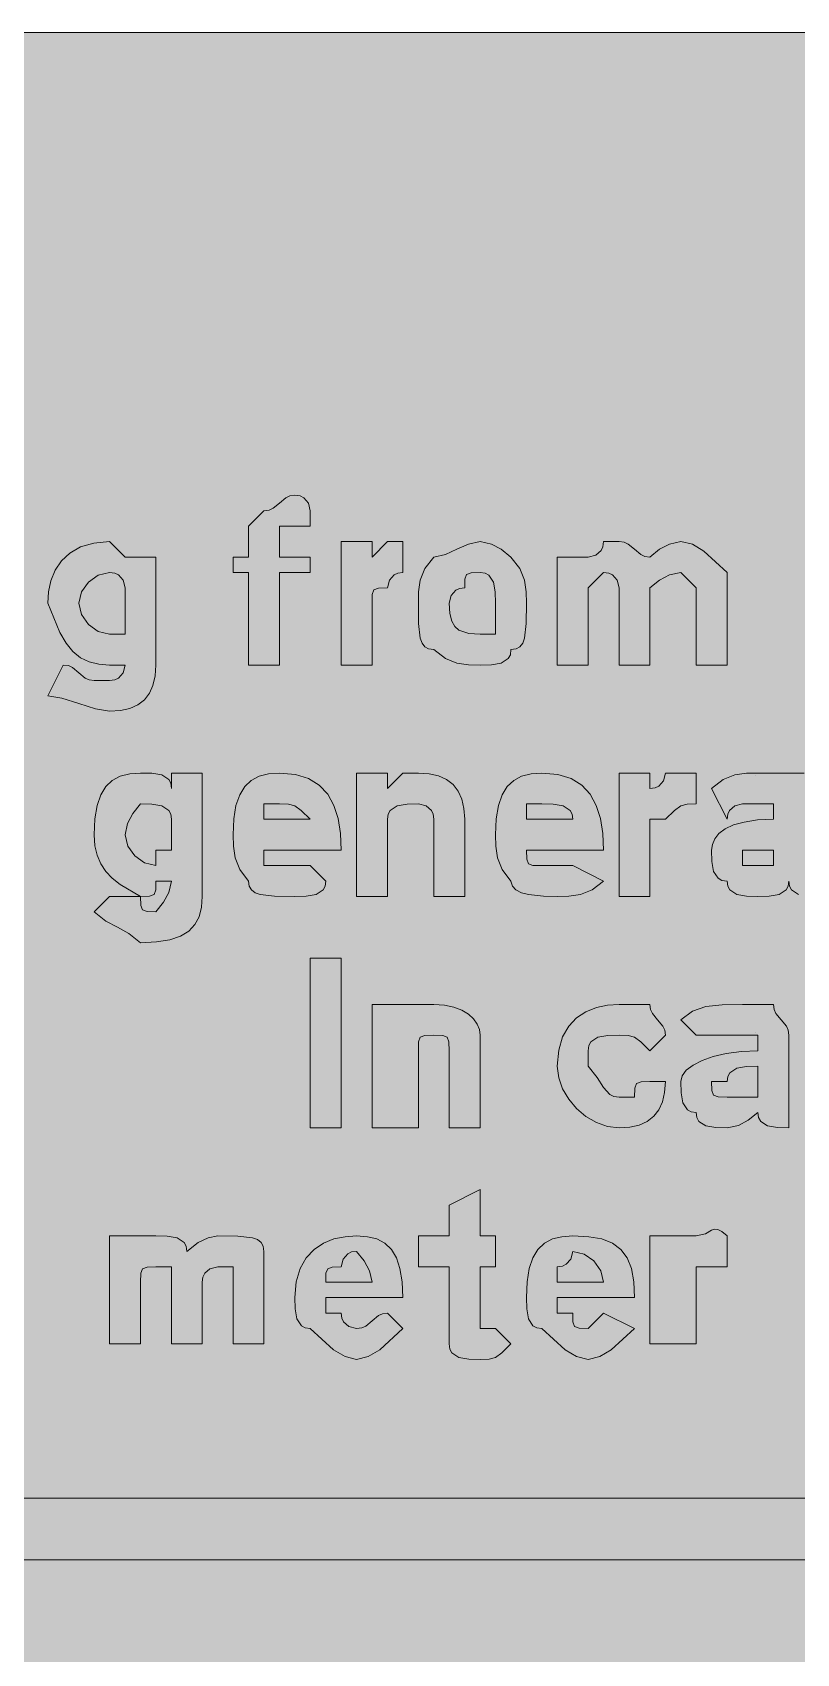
# Model space of a CAD drawing. Header units: metres. Extents: x 9 to 558, y 11 to 260.
# Drawn here: x 94.4 to 153.8, y 133.6 to 259.7 of the extents above; entities that cross this region are included whole.
import ezdxf

# ---------------------------------------------------------------- set-up
doc = ezdxf.new("R2010")
doc.units = ezdxf.units.M
for name, color, linetype, true_color in [('FILL_BLACK_000000', 7, 'Continuous', 0x000000), ('FILL_YELLOW_FFFF00', 7, 'Continuous', 0xffff00), ('STROKE_BLACK_000000', 7, 'Continuous', 0x000000)]:
    doc.layers.add(name, color=color, linetype=linetype, true_color=true_color)

msp = doc.modelspace()

# ---------------------------------------------------------------- hatches: boundary and pattern name
at = {"layer": 'FILL_BLACK_000000', "true_color": 0x000000}
h = msp.add_hatch(color=7, dxfattribs=at)
h.dxf.hatch_style = 1
h.paths.add_polyline_path([(111.21, 210.48), (111.21, 217.68), (110.01, 217.68), (110.01, 218.88), (111.21, 218.88), (111.21, 221.28), (112.41, 222.48), (112.81, 222.53), (113.12, 222.67), (113.61, 223.08), (114.1, 223.49), (114.41, 223.63), (114.81, 223.68), (115.21, 223.63), (115.5, 223.49), (115.86, 223.08), (116.01, 222.48), (116.01, 221.28), (114.81, 221.28), (113.61, 221.28), (113.61, 220.08), (113.61, 218.88), (116.01, 218.88), (116.01, 217.68), (113.61, 217.68), (113.61, 210.48), (111.21, 210.48)])
h = msp.add_hatch(color=7, dxfattribs=at)
h.dxf.hatch_style = 1
h.paths.add_polyline_path([(98.82, 210.72), (98.15, 211.05), (97.56, 211.53), (97.02, 212.18), (96.53, 213.01), (95.61, 215.28), (95.67, 216.18), (95.85, 217.04), (96.18, 217.85), (96.66, 218.58), (97.31, 219.19), (98.14, 219.67), (99.17, 219.97), (100.41, 220.08), (101.61, 218.88), (104.01, 218.88), (104.01, 210.48), (103.95, 209.64), (103.78, 208.9), (103.5, 208.29), (103.11, 207.78), (102.6, 207.39), (101.98, 207.1), (101.25, 206.94), (100.41, 206.88), (99.32, 207.07), (98.01, 207.48), (96.7, 207.89), (95.61, 208.08), (96.81, 210.48), (97.21, 210.43), (97.52, 210.29), (98.01, 209.88), (98.5, 209.47), (98.81, 209.33), (99.21, 209.28), (100.41, 209.28), (100.81, 209.33), (101.1, 209.47), (101.46, 209.88), (101.61, 210.48), (100.41, 210.48), (99.56, 210.54), (98.82, 210.72)])
h.paths.add_polyline_path([(101.1, 217.49), (100.81, 217.63), (100.41, 217.68), (99.53, 217.47), (98.76, 216.93), (98.22, 216.16), (98.01, 215.28), (98.22, 214.4), (98.76, 213.63), (99.53, 213.09), (100.41, 212.88), (101.61, 212.88), (101.61, 214.08), (101.61, 216.48), (101.46, 217.08), (101.1, 217.49)], flags=16)
h = msp.add_hatch(color=7, dxfattribs=at)
h.dxf.hatch_style = 1
h.paths.add_polyline_path([(118.41, 220.08), (120.81, 220.08), (120.81, 218.88), (122.01, 220.08), (123.21, 220.08), (123.21, 217.68), (122.81, 217.63), (122.52, 217.49), (122.16, 217.08), (122.01, 216.48), (121.32, 216.46), (120.96, 216.33), (120.83, 215.97), (120.81, 215.28), (120.81, 210.48), (118.41, 210.48), (118.41, 220.08)])
h = msp.add_hatch(color=7, dxfattribs=at)
h.dxf.hatch_style = 1
h.paths.add_polyline_path([(132.66, 212.58), (132.52, 212.19), (132.3, 211.9), (132.01, 211.74), (131.61, 211.68), (131.56, 211.28), (131.4, 210.99), (130.86, 210.63), (130.09, 210.5), (129.21, 210.48), (128.31, 210.5), (127.41, 210.63), (126.51, 210.99), (125.61, 211.68), (125.21, 211.74), (124.92, 211.9), (124.7, 212.19), (124.56, 212.58), (124.43, 213.7), (124.41, 215.28), (124.43, 216.18), (124.56, 217.08), (124.92, 217.98), (125.61, 218.88), (126.51, 219.07), (127.41, 219.48), (128.31, 219.89), (129.21, 220.08), (130.09, 219.89), (130.86, 219.48), (131.61, 218.88), (132.3, 217.98), (132.66, 217.08), (132.79, 216.18), (132.81, 215.28), (132.79, 213.7), (132.66, 212.58)])
h.paths.add_polyline_path([(130.26, 216.93), (129.9, 217.47), (129.61, 217.63), (129.21, 217.68), (128.52, 217.66), (128.16, 217.53), (128.03, 217.17), (128.01, 216.48), (127.61, 216.43), (127.32, 216.29), (126.96, 215.88), (126.81, 215.28), (126.86, 214.49), (127.02, 213.89), (127.25, 213.47), (127.56, 213.18), (128.33, 212.92), (129.21, 212.88), (130.41, 212.88), (130.41, 215.28), (130.39, 216.16), (130.26, 216.93)], flags=16)
h = msp.add_hatch(color=7, dxfattribs=at)
h.dxf.hatch_style = 1
h.paths.add_polyline_path([(143.93, 217.49), (143.16, 217.08), (142.41, 216.48), (142.41, 210.48), (140.01, 210.48), (140.01, 216.48), (139.86, 217.08), (139.5, 217.49), (139.21, 217.63), (138.81, 217.68), (137.61, 216.48), (137.61, 210.48), (135.21, 210.48), (135.21, 218.88), (137.61, 218.88), (138.21, 219.03), (138.62, 219.39), (138.76, 219.68), (138.81, 220.08), (140.01, 220.08), (140.41, 220.03), (140.72, 219.89), (141.21, 219.48), (141.7, 219.07), (142.01, 218.93), (142.41, 218.88), (143.16, 219.48), (143.93, 219.89), (144.81, 220.08), (145.71, 219.87), (146.61, 219.33), (148.41, 217.68), (148.41, 216.48), (148.41, 210.48), (146.01, 210.48), (146.01, 216.48), (144.81, 217.68), (143.93, 217.49)])
h = msp.add_hatch(color=7, dxfattribs=at)
h.dxf.hatch_style = 1
h.paths.add_polyline_path([(100.11, 194.43), (99.72, 195.02), (99.44, 195.69), (99.27, 196.43), (99.21, 197.28), (99.27, 198.52), (99.44, 199.55), (99.72, 200.38), (100.11, 201.03), (100.62, 201.51), (101.23, 201.84), (101.97, 202.02), (102.81, 202.08), (103.69, 202.06), (104.46, 201.93), (105, 201.57), (105.16, 201.28), (105.21, 200.88), (105.21, 202.08), (107.61, 202.08), (107.61, 192.48), (107.55, 191.64), (107.37, 190.9), (107.04, 190.29), (106.56, 189.78), (105.91, 189.39), (105.08, 189.1), (104.05, 188.94), (102.81, 188.88), (101.91, 189.59), (101.01, 190.08), (100.11, 190.57), (99.21, 191.28), (100.41, 192.48), (102.81, 192.48), (101.23, 193.4), (100.62, 193.89), (100.11, 194.43)])
h.paths.add_polyline_path([(102.83, 191.79), (102.96, 191.43), (103.32, 191.3), (104.01, 191.28), (104.61, 192.03), (105.02, 192.8), (105.21, 193.68), (104.01, 193.68), (103.99, 192.99), (103.86, 192.63), (103.5, 192.5), (102.81, 192.48), (102.83, 191.79)], flags=16)
h.paths.add_polyline_path([(105, 199.17), (104.46, 199.53), (103.69, 199.66), (102.81, 199.68), (102.21, 198.93), (101.8, 198.16), (101.61, 197.28), (101.82, 196.4), (102.36, 195.63), (103.13, 195.09), (104.01, 194.88), (104.01, 196.08), (105.21, 196.08), (105.21, 198.48), (105.16, 198.88), (105, 199.17)], flags=16)
h = msp.add_hatch(color=7, dxfattribs=at)
h.dxf.hatch_style = 1
h.paths.add_polyline_path([(112.41, 194.88), (114.81, 194.88), (116.01, 194.88), (117.21, 193.68), (117.16, 193.28), (117, 192.99), (116.46, 192.63), (115.69, 192.5), (114.81, 192.48), (113.23, 192.5), (112.11, 192.63), (111.72, 192.77), (111.43, 192.99), (111.27, 193.28), (111.21, 193.68), (110.52, 194.58), (110.16, 195.48), (110.03, 196.38), (110.01, 197.28), (110.07, 198.52), (110.23, 199.55), (110.52, 200.38), (110.91, 201.03), (111.42, 201.51), (112.03, 201.84), (112.77, 202.02), (113.61, 202.08), (114.85, 201.97), (115.88, 201.65), (116.71, 201.13), (117.36, 200.43), (117.84, 199.56), (118.17, 198.54), (118.35, 197.37), (118.41, 196.08), (112.41, 196.08), (112.41, 194.88)])
h.paths.add_polyline_path([(115.3, 199.17), (114.81, 199.53), (114.32, 199.66), (113.61, 199.68), (112.41, 199.68), (112.41, 198.48), (116.01, 198.48), (115.3, 199.17)], flags=16)
h = msp.add_hatch(color=7, dxfattribs=at)
h.dxf.hatch_style = 1
h.paths.add_polyline_path([(125.61, 192.48), (125.61, 198.48), (125.56, 198.88), (125.42, 199.17), (125.01, 199.53), (124.41, 199.68), (123.53, 199.66), (122.76, 199.53), (122.22, 199.17), (122.06, 198.88), (122.01, 198.48), (122.01, 192.48), (119.61, 192.48), (119.61, 202.08), (122.01, 202.08), (122.01, 200.88), (123.21, 202.08), (124.41, 202.08), (125.25, 202.02), (125.98, 201.85), (126.6, 201.57), (127.11, 201.18), (127.5, 200.67), (127.78, 200.05), (127.95, 199.32), (128.01, 198.48), (128.01, 192.48), (125.61, 192.48)])
h = msp.add_hatch(color=7, dxfattribs=at)
h.dxf.hatch_style = 1
h.paths.add_polyline_path([(132.83, 195.39), (132.96, 195.03), (133.32, 194.9), (134.01, 194.88), (135.21, 194.88), (136.41, 194.88), (138.81, 193.68), (137.91, 192.99), (137.01, 192.63), (136.11, 192.5), (135.21, 192.48), (134.14, 192.5), (132.96, 192.63), (132.43, 192.77), (132, 192.99), (131.72, 193.28), (131.61, 193.68), (130.92, 194.58), (130.56, 195.48), (130.43, 196.38), (130.41, 197.28), (130.47, 198.52), (130.63, 199.55), (130.92, 200.38), (131.31, 201.03), (131.82, 201.51), (132.43, 201.84), (133.17, 202.02), (134.01, 202.08), (135.25, 201.97), (136.28, 201.65), (137.11, 201.13), (137.76, 200.43), (138.24, 199.56), (138.57, 198.54), (138.75, 197.37), (138.81, 196.08), (132.81, 196.08), (132.83, 195.39)])
h.paths.add_polyline_path([(136.36, 198.88), (136.2, 199.17), (135.66, 199.53), (134.89, 199.66), (134.01, 199.68), (132.81, 199.68), (132.81, 198.48), (136.41, 198.48), (136.36, 198.88)], flags=16)
h = msp.add_hatch(color=7, dxfattribs=at)
h.dxf.hatch_style = 1
h.paths.add_polyline_path([(140.01, 202.08), (142.41, 202.08), (142.41, 200.88), (142.81, 200.93), (143.1, 201.07), (143.46, 201.48), (143.61, 202.08), (146.01, 202.08), (146.01, 199.68), (145.3, 199.66), (144.81, 199.53), (144.32, 199.17), (143.61, 198.48), (142.41, 198.48), (142.41, 192.48), (140.01, 192.48), (140.01, 202.08)])
h = msp.add_hatch(color=7, dxfattribs=at)
h.dxf.hatch_style = 1
h.paths.add_polyline_path([(150.81, 199.68), (149.61, 199.68), (149.01, 199.53), (148.6, 199.17), (148.46, 198.88), (148.41, 198.48), (147.21, 200.88), (148.11, 201.57), (149.01, 201.93), (149.91, 202.06), (150.81, 202.08), (154.41, 202.08), (154.43, 201.37), (154.56, 200.88), (154.92, 200.39), (155.61, 199.68), (155.61, 194.88), (155.61, 192.48), (154.73, 192.5), (153.96, 192.63), (153.42, 192.99), (153.26, 193.28), (153.21, 193.68), (153.16, 193.28), (153, 192.99), (152.46, 192.63), (151.69, 192.5), (150.81, 192.48), (149.93, 192.5), (149.16, 192.63), (148.62, 192.99), (148.46, 193.28), (148.41, 193.68), (148.01, 193.73), (147.72, 193.89), (147.36, 194.43), (147.23, 195.2), (147.21, 196.08), (147.27, 196.53), (147.45, 196.96), (147.78, 197.37), (148.26, 197.73), (148.91, 198.04), (149.74, 198.27), (150.77, 198.43), (152.01, 198.48), (152.01, 199.68), (150.81, 199.68)])
h.paths.add_polyline_path([(150.81, 194.88), (152.01, 194.88), (152.01, 196.08), (150.81, 196.08), (149.61, 196.08), (149.61, 194.88), (150.81, 194.88)], flags=16)
h = msp.add_hatch(color=7, dxfattribs=at)
h.dxf.hatch_style = 1
h.paths.add_polyline_path([(116.01, 174.48), (116.01, 187.68), (118.41, 187.68), (118.41, 174.48), (116.01, 174.48)])
h = msp.add_hatch(color=7, dxfattribs=at)
h.dxf.hatch_style = 1
h.paths.add_polyline_path([(126.81, 174.48), (126.81, 180.48), (126.79, 181.17), (126.66, 181.53), (126.3, 181.66), (125.61, 181.68), (124.92, 181.66), (124.56, 181.53), (124.43, 181.17), (124.41, 180.48), (124.41, 174.48), (120.81, 174.48), (120.81, 184.08), (124.41, 184.08), (125.61, 184.08), (126.45, 184.03), (127.18, 183.87), (127.8, 183.64), (128.31, 183.33), (128.7, 182.97), (128.98, 182.56), (129.15, 182.13), (129.21, 181.68), (129.21, 174.48), (126.81, 174.48)])
h = msp.add_hatch(color=7, dxfattribs=at)
h.dxf.hatch_style = 1
h.paths.add_polyline_path([(142.41, 184.08), (142.46, 183.68), (142.6, 183.37), (143.01, 182.88), (143.42, 182.39), (143.56, 182.08), (143.61, 181.68), (142.41, 180.48), (141.7, 181.17), (141.21, 181.53), (140.72, 181.66), (140.01, 181.68), (139.13, 181.66), (138.36, 181.53), (137.82, 181.17), (137.66, 180.88), (137.61, 180.48), (137.61, 179.28), (138.32, 178.4), (138.81, 177.63), (139.3, 177.09), (139.61, 176.93), (140.01, 176.88), (141.21, 176.88), (141.23, 177.57), (141.36, 177.93), (141.72, 178.06), (142.41, 178.08), (143.61, 178.08), (143.55, 177.24), (143.38, 176.5), (143.1, 175.89), (142.71, 175.38), (142.2, 174.99), (141.58, 174.7), (140.85, 174.54), (140.01, 174.48), (139.11, 174.59), (138.25, 174.89), (137.44, 175.37), (136.71, 175.98), (136.1, 176.71), (135.62, 177.52), (135.32, 178.38), (135.21, 179.28), (135.32, 180.52), (135.62, 181.55), (136.1, 182.38), (136.71, 183.03), (137.44, 183.51), (138.25, 183.84), (139.11, 184.02), (140.01, 184.08), (142.41, 184.08)])
h = msp.add_hatch(color=7, dxfattribs=at)
h.dxf.hatch_style = 1
h.paths.add_polyline_path([(149.61, 181.68), (147.21, 181.68), (146.01, 181.68), (144.81, 182.88), (145.73, 183.57), (146.76, 183.93), (148.02, 184.06), (149.61, 184.08), (152.01, 184.08), (152.06, 183.68), (152.2, 183.37), (152.61, 182.88), (153.02, 182.39), (153.16, 182.08), (153.21, 181.68), (153.21, 176.88), (153.21, 174.48), (152.33, 174.5), (151.56, 174.63), (151.02, 174.99), (150.86, 175.28), (150.81, 175.68), (150.06, 175.08), (149.29, 174.67), (148.41, 174.48), (147.53, 174.5), (146.76, 174.63), (146.22, 174.99), (146.06, 175.28), (146.01, 175.68), (145.61, 175.73), (145.32, 175.89), (144.96, 176.43), (144.83, 177.2), (144.81, 178.08), (144.92, 178.53), (145.24, 178.96), (145.76, 179.37), (146.46, 179.73), (147.33, 180.04), (148.35, 180.27), (149.52, 180.43), (150.81, 180.48), (150.81, 181.68), (149.61, 181.68)])
h.paths.add_polyline_path([(147.36, 177.03), (147.72, 176.9), (148.41, 176.88), (149.61, 176.88), (150.81, 176.88), (150.81, 179.28), (149.93, 179.26), (149.16, 179.13), (148.62, 178.77), (148.46, 178.48), (148.41, 178.08), (147.21, 178.08), (147.23, 177.39), (147.36, 177.03)], flags=16)
h = msp.add_hatch(color=7, dxfattribs=at)
h.dxf.hatch_style = 1
h.paths.add_polyline_path([(130.41, 166.08), (130.41, 163.68), (129.21, 163.68), (129.21, 160.08), (129.21, 158.88), (130.41, 158.88), (131.61, 157.68), (130.9, 156.99), (130.41, 156.63), (129.92, 156.5), (129.21, 156.48), (128.33, 156.5), (127.56, 156.63), (127.02, 156.99), (126.86, 157.28), (126.81, 157.68), (126.81, 158.88), (126.81, 163.68), (124.41, 163.68), (124.41, 166.08), (126.81, 166.08), (126.81, 168.48), (129.21, 169.68), (129.21, 166.08), (130.41, 166.08)])
h = msp.add_hatch(color=7, dxfattribs=at)
h.dxf.hatch_style = 1
h.paths.add_polyline_path([(142.41, 166.08), (144.81, 166.08), (146.01, 166.08), (146.72, 166.25), (147.21, 166.53), (147.44, 166.61), (147.7, 166.59), (148.01, 166.42), (148.41, 166.08), (148.41, 163.68), (146.01, 163.68), (146.01, 162.48), (146.01, 157.68), (142.41, 157.68), (142.41, 166.08)])
h = msp.add_hatch(color=7, dxfattribs=at)
h.dxf.hatch_style = 1
h.paths.add_polyline_path([(108.21, 163.53), (107.8, 163.17), (107.66, 162.88), (107.61, 162.48), (107.61, 157.68), (105.21, 157.68), (105.21, 163.68), (104.01, 163.68), (103.32, 163.66), (102.96, 163.53), (102.83, 163.17), (102.81, 162.48), (102.81, 157.68), (100.41, 157.68), (100.41, 166.08), (102.81, 166.08), (104.01, 166.08), (104.89, 166.06), (105.66, 165.93), (106.2, 165.57), (106.36, 165.28), (106.41, 164.88), (107.29, 165.57), (108.06, 165.93), (108.81, 166.08), (110.38, 166.06), (111.51, 165.93), (111.9, 165.79), (112.18, 165.57), (112.35, 165.28), (112.41, 164.88), (112.41, 163.68), (112.41, 157.68), (110.01, 157.68), (110.01, 163.68), (108.81, 163.68), (108.21, 163.53)])
h = msp.add_hatch(color=7, dxfattribs=at)
h.dxf.hatch_style = 1
h.paths.add_polyline_path([(117.21, 160.08), (118.41, 160.08), (118.46, 159.68), (118.6, 159.39), (119.01, 159.03), (119.61, 158.88), (120.01, 158.93), (120.32, 159.07), (120.81, 159.48), (121.3, 159.89), (121.61, 160.03), (122.01, 160.08), (123.21, 158.88), (121.41, 157.23), (120.51, 156.69), (119.61, 156.48), (118.71, 156.69), (117.81, 157.23), (116.01, 158.88), (115.61, 158.93), (115.32, 159.09), (114.96, 159.63), (114.83, 160.4), (114.81, 161.28), (114.92, 162.52), (115.22, 163.55), (115.7, 164.38), (116.31, 165.03), (117.04, 165.51), (117.85, 165.84), (118.71, 166.02), (119.61, 166.08), (120.45, 166.02), (121.18, 165.84), (121.8, 165.51), (122.31, 165.03), (122.7, 164.38), (122.98, 163.55), (123.15, 162.52), (123.21, 161.28), (117.21, 161.28), (117.21, 160.08)])
h.paths.add_polyline_path([(120.62, 163.36), (120.21, 164.13), (119.61, 164.88), (119.21, 164.83), (118.92, 164.69), (118.56, 164.28), (118.41, 163.68), (117.72, 163.66), (117.36, 163.53), (117.23, 163.17), (117.21, 162.48), (120.81, 162.48), (120.62, 163.36)], flags=16)
h = msp.add_hatch(color=7, dxfattribs=at)
h.dxf.hatch_style = 1
h.paths.add_polyline_path([(135.21, 160.08), (136.41, 160.08), (136.43, 159.39), (136.56, 159.03), (136.92, 158.9), (137.61, 158.88), (138.81, 160.08), (141.21, 158.88), (139.41, 157.23), (138.51, 156.69), (137.61, 156.48), (136.71, 156.69), (135.81, 157.23), (134.01, 158.88), (133.61, 158.93), (133.32, 159.09), (132.96, 159.63), (132.83, 160.4), (132.81, 161.28), (132.87, 162.52), (133.03, 163.55), (133.32, 164.38), (133.71, 165.03), (134.22, 165.51), (134.83, 165.84), (135.57, 166.02), (136.41, 166.08), (137.65, 166.02), (138.68, 165.84), (139.51, 165.51), (140.16, 165.03), (140.64, 164.38), (140.97, 163.55), (141.15, 162.52), (141.21, 161.28), (135.21, 161.28), (135.21, 160.08)])
h.paths.add_polyline_path([(138.6, 163.36), (138.06, 164.13), (137.29, 164.67), (136.41, 164.88), (136.26, 164.28), (135.9, 163.87), (135.61, 163.73), (135.21, 163.68), (135.21, 162.48), (138.81, 162.48), (138.6, 163.36)], flags=16)
h = msp.add_hatch(color=7, dxfattribs=at)
h.dxf.hatch_style = 1
h.paths.add_polyline_path([(76.41, 136.08), (69.21, 136.08), (62.01, 143.28), (69.21, 150.48), (76.41, 150.48), (71.61, 145.68), (504.81, 145.68), (504.81, 140.88), (71.61, 140.88), (76.41, 136.08)])
at = {"layer": 'FILL_YELLOW_FFFF00', "true_color": 0xffff00}
h = msp.add_hatch(color=7, dxfattribs=at)
h.dxf.hatch_style = 1
h.paths.add_polyline_path([(551.26, 259.63), (552.02, 259.47), (553.41, 258.93), (556.41, 257.28), (556.81, 256.78), (557.1, 256.19), (557.46, 254.88), (557.61, 252.48), (557.61, 18.48), (557.61, 16.08), (557.42, 15.2), (557.01, 14.43), (556.41, 13.68), (554.8, 12.29), (554.09, 11.87), (553.41, 11.58), (552.02, 11.32), (550.41, 11.28), (16.41, 11.28), (14.01, 11.28), (13.13, 11.99), (12.36, 12.48), (11.82, 12.97), (11.66, 13.28), (11.61, 13.68), (10.82, 14.13), (10.22, 14.6), (9.8, 15.09), (9.51, 15.63), (9.25, 16.89), (9.21, 18.48), (9.21, 252.48), (9.21, 254.88), (11.61, 257.28), (12.36, 257.88), (13.13, 258.29), (14.01, 258.48), (14.76, 259.08), (15.53, 259.49), (16.41, 259.68), (550.41, 259.68), (551.26, 259.63)])

# ---------------------------------------------------------------- linework, layer by layer
at = {"layer": 'FILL_BLACK_000000', "lineweight": 0, "true_color": 0x000000}
for points in [[(111.21, 210.48), (111.21, 217.68), (110.01, 217.68), (110.01, 218.88), (111.21, 218.88), (111.21, 221.28), (112.41, 222.48), (112.81, 222.53), (113.12, 222.67), (113.61, 223.08), (114.1, 223.49), (114.41, 223.63), (114.81, 223.68), (115.21, 223.63), (115.5, 223.49), (115.86, 223.08), (116.01, 222.48), (116.01, 221.28), (114.81, 221.28), (113.61, 221.28), (113.61, 220.08), (113.61, 218.88), (116.01, 218.88), (116.01, 217.68), (113.61, 217.68), (113.61, 210.48)], [(98.82, 210.72), (98.15, 211.05), (97.56, 211.53), (97.02, 212.18), (96.53, 213.01), (95.61, 215.28), (95.67, 216.18), (95.85, 217.04), (96.18, 217.85), (96.66, 218.58), (97.31, 219.19), (98.14, 219.67), (99.17, 219.97), (100.41, 220.08), (101.61, 218.88), (104.01, 218.88), (104.01, 210.48), (103.95, 209.64), (103.78, 208.9), (103.5, 208.29), (103.11, 207.78), (102.6, 207.39), (101.98, 207.1), (101.25, 206.94), (100.41, 206.88), (99.32, 207.07), (98.01, 207.48), (96.7, 207.89), (95.61, 208.08), (96.81, 210.48), (97.21, 210.43), (97.52, 210.29), (98.01, 209.88), (98.5, 209.47), (98.81, 209.33), (99.21, 209.28), (100.41, 209.28), (100.81, 209.33), (101.1, 209.47), (101.46, 209.88), (101.61, 210.48), (100.41, 210.48), (99.56, 210.54)], [(118.41, 220.08), (120.81, 220.08), (120.81, 218.88), (122.01, 220.08), (123.21, 220.08), (123.21, 217.68), (122.81, 217.63), (122.52, 217.49), (122.16, 217.08), (122.01, 216.48), (121.32, 216.46), (120.96, 216.33), (120.83, 215.97), (120.81, 215.28), (120.81, 210.48), (118.41, 210.48)], [(132.66, 212.58), (132.52, 212.19), (132.3, 211.9), (132.01, 211.74), (131.61, 211.68), (131.56, 211.28), (131.4, 210.99), (130.86, 210.63), (130.09, 210.5), (129.21, 210.48), (128.31, 210.5), (127.41, 210.63), (126.51, 210.99), (125.61, 211.68), (125.21, 211.74), (124.92, 211.9), (124.7, 212.19), (124.56, 212.58), (124.43, 213.7), (124.41, 215.28), (124.43, 216.18), (124.56, 217.08), (124.92, 217.98), (125.61, 218.88), (126.51, 219.07), (127.41, 219.48), (128.31, 219.89), (129.21, 220.08), (130.09, 219.89), (130.86, 219.48), (131.61, 218.88), (132.3, 217.98), (132.66, 217.08), (132.79, 216.18), (132.81, 215.28), (132.79, 213.7)], [(143.93, 217.49), (143.16, 217.08), (142.41, 216.48), (142.41, 210.48), (140.01, 210.48), (140.01, 216.48), (139.86, 217.08), (139.5, 217.49), (139.21, 217.63), (138.81, 217.68), (137.61, 216.48), (137.61, 210.48), (135.21, 210.48), (135.21, 218.88), (137.61, 218.88), (138.21, 219.03), (138.62, 219.39), (138.76, 219.68), (138.81, 220.08), (140.01, 220.08), (140.41, 220.03), (140.72, 219.89), (141.21, 219.48), (141.7, 219.07), (142.01, 218.93), (142.41, 218.88), (143.16, 219.48), (143.93, 219.89), (144.81, 220.08), (145.71, 219.87), (146.61, 219.33), (148.41, 217.68), (148.41, 216.48), (148.41, 210.48), (146.01, 210.48), (146.01, 216.48), (144.81, 217.68)], [(101.1, 217.49), (100.81, 217.63), (100.41, 217.68), (99.53, 217.47), (98.76, 216.93), (98.22, 216.16), (98.01, 215.28), (98.22, 214.4), (98.76, 213.63), (99.53, 213.09), (100.41, 212.88), (101.61, 212.88), (101.61, 214.08), (101.61, 216.48), (101.46, 217.08)], [(130.26, 216.93), (129.9, 217.47), (129.61, 217.63), (129.21, 217.68), (128.52, 217.66), (128.16, 217.53), (128.03, 217.17), (128.01, 216.48), (127.61, 216.43), (127.32, 216.29), (126.96, 215.88), (126.81, 215.28), (126.86, 214.49), (127.02, 213.89), (127.25, 213.47), (127.56, 213.18), (128.33, 212.92), (129.21, 212.88), (130.41, 212.88), (130.41, 215.28), (130.39, 216.16)], [(100.11, 194.43), (99.72, 195.02), (99.44, 195.69), (99.27, 196.43), (99.21, 197.28), (99.27, 198.52), (99.44, 199.55), (99.72, 200.38), (100.11, 201.03), (100.62, 201.51), (101.23, 201.84), (101.97, 202.02), (102.81, 202.08), (103.69, 202.06), (104.46, 201.93), (105, 201.57), (105.16, 201.28), (105.21, 200.88), (105.21, 202.08), (107.61, 202.08), (107.61, 192.48), (107.55, 191.64), (107.37, 190.9), (107.04, 190.29), (106.56, 189.78), (105.91, 189.39), (105.08, 189.1), (104.05, 188.94), (102.81, 188.88), (101.91, 189.59), (101.01, 190.08), (100.11, 190.57), (99.21, 191.28), (100.41, 192.48), (102.81, 192.48), (101.23, 193.4), (100.62, 193.89)], [(112.41, 194.88), (114.81, 194.88), (116.01, 194.88), (117.21, 193.68), (117.16, 193.28), (117, 192.99), (116.46, 192.63), (115.69, 192.5), (114.81, 192.48), (113.23, 192.5), (112.11, 192.63), (111.72, 192.77), (111.43, 192.99), (111.27, 193.28), (111.21, 193.68), (110.52, 194.58), (110.16, 195.48), (110.03, 196.38), (110.01, 197.28), (110.07, 198.52), (110.23, 199.55), (110.52, 200.38), (110.91, 201.03), (111.42, 201.51), (112.03, 201.84), (112.77, 202.02), (113.61, 202.08), (114.85, 201.97), (115.88, 201.65), (116.71, 201.13), (117.36, 200.43), (117.84, 199.56), (118.17, 198.54), (118.35, 197.37), (118.41, 196.08), (112.41, 196.08)], [(125.61, 192.48), (125.61, 198.48), (125.56, 198.88), (125.42, 199.17), (125.01, 199.53), (124.41, 199.68), (123.53, 199.66), (122.76, 199.53), (122.22, 199.17), (122.06, 198.88), (122.01, 198.48), (122.01, 192.48), (119.61, 192.48), (119.61, 202.08), (122.01, 202.08), (122.01, 200.88), (123.21, 202.08), (124.41, 202.08), (125.25, 202.02), (125.98, 201.85), (126.6, 201.57), (127.11, 201.18), (127.5, 200.67), (127.78, 200.05), (127.95, 199.32), (128.01, 198.48), (128.01, 192.48)], [(132.83, 195.39), (132.96, 195.03), (133.32, 194.9), (134.01, 194.88), (135.21, 194.88), (136.41, 194.88), (138.81, 193.68), (137.91, 192.99), (137.01, 192.63), (136.11, 192.5), (135.21, 192.48), (134.14, 192.5), (132.96, 192.63), (132.43, 192.77), (132, 192.99), (131.72, 193.28), (131.61, 193.68), (130.92, 194.58), (130.56, 195.48), (130.43, 196.38), (130.41, 197.28), (130.47, 198.52), (130.63, 199.55), (130.92, 200.38), (131.31, 201.03), (131.82, 201.51), (132.43, 201.84), (133.17, 202.02), (134.01, 202.08), (135.25, 201.97), (136.28, 201.65), (137.11, 201.13), (137.76, 200.43), (138.24, 199.56), (138.57, 198.54), (138.75, 197.37), (138.81, 196.08), (132.81, 196.08)], [(140.01, 202.08), (142.41, 202.08), (142.41, 200.88), (142.81, 200.93), (143.1, 201.07), (143.46, 201.48), (143.61, 202.08), (146.01, 202.08), (146.01, 199.68), (145.3, 199.66), (144.81, 199.53), (144.32, 199.17), (143.61, 198.48), (142.41, 198.48), (142.41, 192.48), (140.01, 192.48)], [(105, 199.17), (104.46, 199.53), (103.69, 199.66), (102.81, 199.68), (102.21, 198.93), (101.8, 198.16), (101.61, 197.28), (101.82, 196.4), (102.36, 195.63), (103.13, 195.09), (104.01, 194.88), (104.01, 196.08), (105.21, 196.08), (105.21, 198.48), (105.16, 198.88)], [(115.3, 199.17), (114.81, 199.53), (114.32, 199.66), (113.61, 199.68), (112.41, 199.68), (112.41, 198.48), (116.01, 198.48)], [(136.36, 198.88), (136.2, 199.17), (135.66, 199.53), (134.89, 199.66), (134.01, 199.68), (132.81, 199.68), (132.81, 198.48), (136.41, 198.48)], [(150.81, 194.88), (152.01, 194.88), (152.01, 196.08), (150.81, 196.08), (149.61, 196.08), (149.61, 194.88)], [(102.83, 191.79), (102.96, 191.43), (103.32, 191.3), (104.01, 191.28), (104.61, 192.03), (105.02, 192.8), (105.21, 193.68), (104.01, 193.68), (103.99, 192.99), (103.86, 192.63), (103.5, 192.5), (102.81, 192.48)], [(116.01, 174.48), (116.01, 187.68), (118.41, 187.68), (118.41, 174.48)], [(126.81, 174.48), (126.81, 180.48), (126.79, 181.17), (126.66, 181.53), (126.3, 181.66), (125.61, 181.68), (124.92, 181.66), (124.56, 181.53), (124.43, 181.17), (124.41, 180.48), (124.41, 174.48), (120.81, 174.48), (120.81, 184.08), (124.41, 184.08), (125.61, 184.08), (126.45, 184.03), (127.18, 183.87), (127.8, 183.64), (128.31, 183.33), (128.7, 182.97), (128.98, 182.56), (129.15, 182.13), (129.21, 181.68), (129.21, 174.48)], [(142.41, 184.08), (142.46, 183.68), (142.6, 183.37), (143.01, 182.88), (143.42, 182.39), (143.56, 182.08), (143.61, 181.68), (142.41, 180.48), (141.7, 181.17), (141.21, 181.53), (140.72, 181.66), (140.01, 181.68), (139.13, 181.66), (138.36, 181.53), (137.82, 181.17), (137.66, 180.88), (137.61, 180.48), (137.61, 179.28), (138.32, 178.4), (138.81, 177.63), (139.3, 177.09), (139.61, 176.93), (140.01, 176.88), (141.21, 176.88), (141.23, 177.57), (141.36, 177.93), (141.72, 178.06), (142.41, 178.08), (143.61, 178.08), (143.55, 177.24), (143.38, 176.5), (143.1, 175.89), (142.71, 175.38), (142.2, 174.99), (141.58, 174.7), (140.85, 174.54), (140.01, 174.48), (139.11, 174.59), (138.25, 174.89), (137.44, 175.37), (136.71, 175.98), (136.1, 176.71), (135.62, 177.52), (135.32, 178.38), (135.21, 179.28), (135.32, 180.52), (135.62, 181.55), (136.1, 182.38), (136.71, 183.03), (137.44, 183.51), (138.25, 183.84), (139.11, 184.02), (140.01, 184.08)], [(149.61, 181.68), (147.21, 181.68), (146.01, 181.68), (144.81, 182.88), (145.73, 183.57), (146.76, 183.93), (148.02, 184.06), (149.61, 184.08), (152.01, 184.08), (152.06, 183.68), (152.2, 183.37), (152.61, 182.88), (153.02, 182.39), (153.16, 182.08), (153.21, 181.68), (153.21, 176.88), (153.21, 174.48), (152.33, 174.5), (151.56, 174.63), (151.02, 174.99), (150.86, 175.28), (150.81, 175.68), (150.06, 175.08), (149.29, 174.67), (148.41, 174.48), (147.53, 174.5), (146.76, 174.63), (146.22, 174.99), (146.06, 175.28), (146.01, 175.68), (145.61, 175.73), (145.32, 175.89), (144.96, 176.43), (144.83, 177.2), (144.81, 178.08), (144.92, 178.53), (145.24, 178.96), (145.76, 179.37), (146.46, 179.73), (147.33, 180.04), (148.35, 180.27), (149.52, 180.43), (150.81, 180.48), (150.81, 181.68)], [(147.36, 177.03), (147.72, 176.9), (148.41, 176.88), (149.61, 176.88), (150.81, 176.88), (150.81, 179.28), (149.93, 179.26), (149.16, 179.13), (148.62, 178.77), (148.46, 178.48), (148.41, 178.08), (147.21, 178.08), (147.23, 177.39)], [(130.41, 166.08), (130.41, 163.68), (129.21, 163.68), (129.21, 160.08), (129.21, 158.88), (130.41, 158.88), (131.61, 157.68), (130.9, 156.99), (130.41, 156.63), (129.92, 156.5), (129.21, 156.48), (128.33, 156.5), (127.56, 156.63), (127.02, 156.99), (126.86, 157.28), (126.81, 157.68), (126.81, 158.88), (126.81, 163.68), (124.41, 163.68), (124.41, 166.08), (126.81, 166.08), (126.81, 168.48), (129.21, 169.68), (129.21, 166.08)], [(142.41, 166.08), (144.81, 166.08), (146.01, 166.08), (146.72, 166.25), (147.21, 166.53), (147.44, 166.61), (147.7, 166.59), (148.01, 166.42), (148.41, 166.08), (148.41, 163.68), (146.01, 163.68), (146.01, 162.48), (146.01, 157.68), (142.41, 157.68)], [(108.21, 163.53), (107.8, 163.17), (107.66, 162.88), (107.61, 162.48), (107.61, 157.68), (105.21, 157.68), (105.21, 163.68), (104.01, 163.68), (103.32, 163.66), (102.96, 163.53), (102.83, 163.17), (102.81, 162.48), (102.81, 157.68), (100.41, 157.68), (100.41, 166.08), (102.81, 166.08), (104.01, 166.08), (104.89, 166.06), (105.66, 165.93), (106.2, 165.57), (106.36, 165.28), (106.41, 164.88), (107.29, 165.57), (108.06, 165.93), (108.81, 166.08), (110.38, 166.06), (111.51, 165.93), (111.9, 165.79), (112.18, 165.57), (112.35, 165.28), (112.41, 164.88), (112.41, 163.68), (112.41, 157.68), (110.01, 157.68), (110.01, 163.68), (108.81, 163.68)], [(117.21, 160.08), (118.41, 160.08), (118.46, 159.68), (118.6, 159.39), (119.01, 159.03), (119.61, 158.88), (120.01, 158.93), (120.32, 159.07), (120.81, 159.48), (121.3, 159.89), (121.61, 160.03), (122.01, 160.08), (123.21, 158.88), (121.41, 157.23), (120.51, 156.69), (119.61, 156.48), (118.71, 156.69), (117.81, 157.23), (116.01, 158.88), (115.61, 158.93), (115.32, 159.09), (114.96, 159.63), (114.83, 160.4), (114.81, 161.28), (114.92, 162.52), (115.22, 163.55), (115.7, 164.38), (116.31, 165.03), (117.04, 165.51), (117.85, 165.84), (118.71, 166.02), (119.61, 166.08), (120.45, 166.02), (121.18, 165.84), (121.8, 165.51), (122.31, 165.03), (122.7, 164.38), (122.98, 163.55), (123.15, 162.52), (123.21, 161.28), (117.21, 161.28)], [(135.21, 160.08), (136.41, 160.08), (136.43, 159.39), (136.56, 159.03), (136.92, 158.9), (137.61, 158.88), (138.81, 160.08), (141.21, 158.88), (139.41, 157.23), (138.51, 156.69), (137.61, 156.48), (136.71, 156.69), (135.81, 157.23), (134.01, 158.88), (133.61, 158.93), (133.32, 159.09), (132.96, 159.63), (132.83, 160.4), (132.81, 161.28), (132.87, 162.52), (133.03, 163.55), (133.32, 164.38), (133.71, 165.03), (134.22, 165.51), (134.83, 165.84), (135.57, 166.02), (136.41, 166.08), (137.65, 166.02), (138.68, 165.84), (139.51, 165.51), (140.16, 165.03), (140.64, 164.38), (140.97, 163.55), (141.15, 162.52), (141.21, 161.28), (135.21, 161.28)], [(120.62, 163.36), (120.21, 164.13), (119.61, 164.88), (119.21, 164.83), (118.92, 164.69), (118.56, 164.28), (118.41, 163.68), (117.72, 163.66), (117.36, 163.53), (117.23, 163.17), (117.21, 162.48), (120.81, 162.48)], [(138.6, 163.36), (138.06, 164.13), (137.29, 164.67), (136.41, 164.88), (136.26, 164.28), (135.9, 163.87), (135.61, 163.73), (135.21, 163.68), (135.21, 162.48), (138.81, 162.48)], [(76.41, 136.08), (69.21, 136.08), (62.01, 143.28), (69.21, 150.48), (76.41, 150.48), (71.61, 145.68), (504.81, 145.68), (504.81, 140.88), (71.61, 140.88)]]:
    msp.add_lwpolyline(points, close=True, dxfattribs=at)
msp.add_lwpolyline([(153.96, 192.63), (153.42, 192.99), (153.26, 193.28), (153.21, 193.68), (153.16, 193.28), (153, 192.99), (152.46, 192.63), (151.69, 192.5), (150.81, 192.48), (149.93, 192.5), (149.16, 192.63), (148.62, 192.99), (148.46, 193.28), (148.41, 193.68), (148.01, 193.73), (147.72, 193.89), (147.36, 194.43), (147.23, 195.2), (147.21, 196.08), (147.27, 196.53), (147.45, 196.96), (147.78, 197.37), (148.26, 197.73), (148.91, 198.04), (149.74, 198.27), (150.77, 198.43), (152.01, 198.48), (152.01, 199.68), (150.81, 199.68), (149.61, 199.68), (149.01, 199.53), (148.6, 199.17), (148.46, 198.88), (148.41, 198.48), (147.21, 200.88), (148.11, 201.57), (149.01, 201.93), (149.91, 202.06), (150.81, 202.08), (154.41, 202.08)], dxfattribs=at)
at = {"layer": 'FILL_YELLOW_FFFF00', "lineweight": 0, "true_color": 0xffff00}
msp.add_lwpolyline([(550.41, 11.28), (16.41, 11.28), (14.01, 11.28), (13.13, 11.99), (12.36, 12.48), (11.82, 12.97), (11.66, 13.28), (11.61, 13.68), (10.82, 14.13), (10.22, 14.6), (9.8, 15.09), (9.51, 15.63), (9.25, 16.89), (9.21, 18.48), (9.21, 252.48), (9.21, 254.88), (11.61, 257.28), (12.36, 257.88), (13.13, 258.29), (14.01, 258.48), (14.76, 259.08), (15.53, 259.49), (16.41, 259.68), (550.41, 259.68)], dxfattribs=at)
at = {"layer": 'STROKE_BLACK_000000', "lineweight": 0, "true_color": 0x000000}
for points in [[(150.61, 201.92), (150.61, 201.92)], [(150.61, 181.92), (150.61, 181.92)]]:
    msp.add_lwpolyline(points, dxfattribs=at)

doc.saveas('drawing.dxf')
